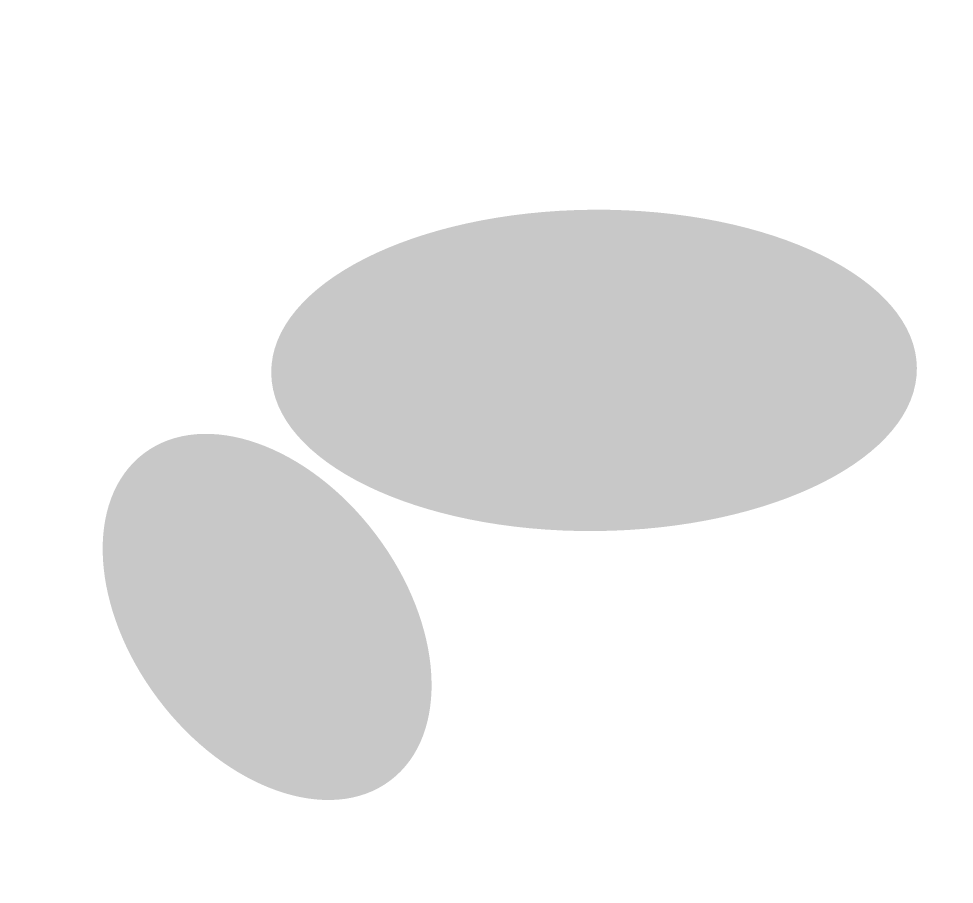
# Model space of a CAD drawing. Header units: millimetres. Extents: x -2.2 to 66.4, y -17.6 to 45.8.
import ezdxf

# ---------------------------------------------------------------- set-up
doc = ezdxf.new("R2010")
doc.units = ezdxf.units.MM

# ---------------------------------------------------------------- blocks, each defined once
blk = doc.blocks.new('CURVES')
h = blk.add_hatch(color=7)
edge = h.paths.add_edge_path()
edge.add_ellipse((0, 0), major_axis=(10, 4), ratio=0.4, start_angle=0, end_angle=360)
blk.add_hatch(color=7).paths.add_polyline_path([(20, 0, 1), (10, 0, 1)])

msp = doc.modelspace()

# ---------------------------------------------------------------- block references
at = {"xscale": -2, "yscale": 3, "rotation": 37}
msp.add_blockref('CURVES', (40, 20), dxfattribs=at)

doc.saveas('drawing.dxf')
